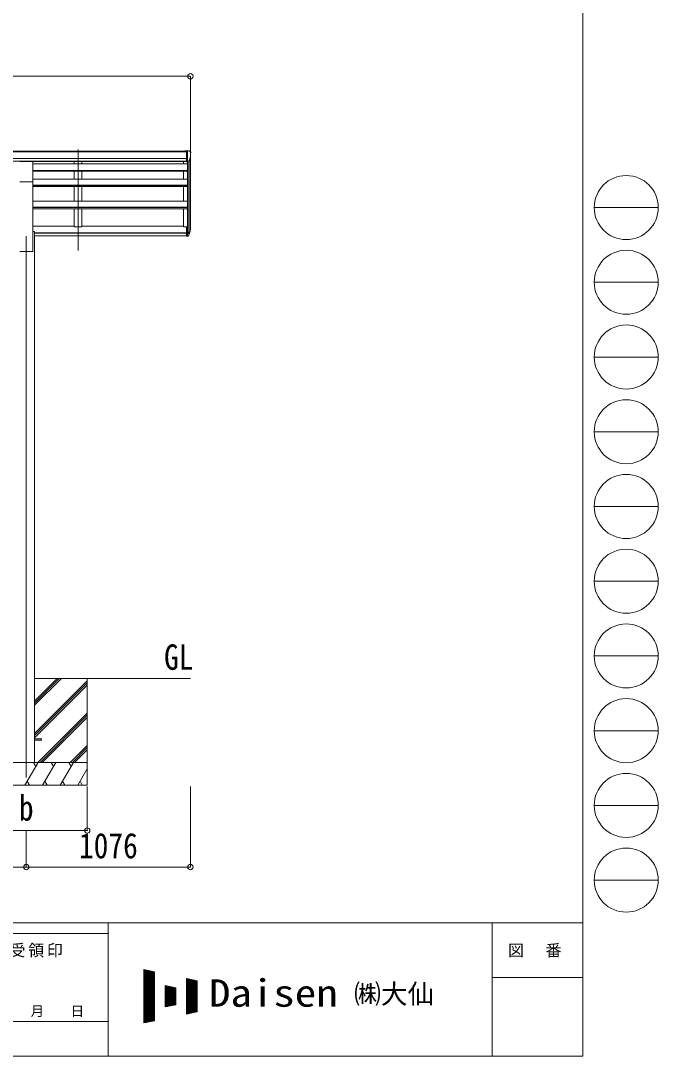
# Model space of a CAD drawing. Units: millimetres at full size; details may follow other scales. Extents: x -9783 to 9892, y -6828 to 6752.
# Drawn here: x 5713 to 9892, y -6828 to -38 of the extents above; entities that cross this region are included whole.
import ezdxf
from ezdxf.enums import TextEntityAlignment as Align

# ---------------------------------------------------------------- set-up
doc = ezdxf.new("R2010")
doc.units = ezdxf.units.MM
doc.header["$LTSCALE"] = 35
doc.header["$PDMODE"] = 32
doc.header["$PDSIZE"] = 35
for name, color, linetype, lineweight in [('0-0_0', 7, 'Continuous', 9), ('0-1_本体', 4, 'Continuous', 9), ('0-2_部品', 7, 'Continuous', 9), ('0-8_PARTS2', 2, 'Continuous', 9), ('0-A_寸法', 6, 'Continuous', 9), ('F-0_240', 7, 'Continuous', 9)]:
    doc.layers.add(name, color=color, linetype=linetype, lineweight=lineweight)
doc.styles.add('ＭＳ ゴシック', font='')
doc.styles.get('ＭＳ ゴシック').set_extended_font_data('MS Gothic')

msp = doc.modelspace()

# ---------------------------------------------------------------- linework, layer by layer
at = {"layer": '0-0_0'}
for p, q in [((5804.05, -4498.61), (5951.59, -4351.07)), ((5804.05, -4512.76), (5965.74, -4351.07)), ((5804.05, -4526.9), (5979.88, -4351.07)), ((5804.05, -4351.07), (6825.05, -4351.07)), ((5804.05, -4710.75), (6149.05, -4365.75)), ((5804.05, -4724.89), (6149.05, -4379.89)), ((5804.05, -4739.03), (6149.05, -4394.03)), ((6149.05, -4351.07), (6149.05, -5051.07)), ((5825.86, -4901.07), (6149.05, -4577.88)), ((5840, -4901.07), (6149.05, -4592.02)), ((5854.14, -4901.07), (6149.05, -4606.16)), ((6037.99, -4901.07), (6149.05, -4790.01)), ((6052.13, -4901.07), (6149.05, -4804.15)), ((6066.27, -4901.07), (6149.05, -4818.3)), ((6149.05, -4901.07), (5349.05, -4901.07)), ((5740.2, -5051.07), (5826.81, -4901.07)), ((5811.81, -4927.05), (5796.8, -4901.07)), ((5855.67, -5051.07), (5942.28, -4901.07)), ((5927.28, -4927.05), (5912.28, -4901.07)), ((5971.14, -5051.07), (6057.75, -4901.07)), ((6027.75, -4901.07), (6042.75, -4927.05)), ((6086.61, -5051.07), (6149.05, -4942.93)), ((6143.22, -4901.07), (6149.05, -4911.17)), ((5349.05, -5051.07), (6149.05, -5051.07)), ((5755.2, -5025.09), (5770.2, -5051.07)), ((5870.67, -5025.09), (5885.67, -5051.07)), ((5986.14, -5025.09), (6001.14, -5051.07)), ((6101.61, -5025.09), (6116.61, -5051.07))]:
    msp.add_line(p, q, dxfattribs=at)
at = {"layer": '0-1_本体'}
for p, q in [((1799.55, -892.65), (6798.55, -892.65)), ((1799.55, -898.01), (6798.55, -898.01)), ((1799.55, -941.53), (6798.55, -941.53)), ((6820.76, -948.2), (6820.76, -1416.07)), ((6825.05, -1391.81), (6825.05, -929.4)), ((1799.55, -959.2), (6798.55, -959.2)), ((5791.55, -961.69), (6798.55, -961.69)), ((6805.05, -977.43), (5791.55, -977.43)), ((6064.05, -961.66), (6064.05, -977.43)), ((6114.05, -961.66), (6114.05, -977.43)), ((6780.05, -961.99), (6780.05, -977.84)), ((6805.05, -963.03), (6805.05, -1389.64)), ((6811.05, -963.56), (6811.05, -1434.07)), ((5791.55, -1019.13), (6805.05, -1019.13)), ((5791.55, -1020.82), (6805.05, -1020.82)), ((5791.55, -1025.23), (6805.05, -1025.23)), ((5791.55, -1076.21), (6805.05, -1076.21)), ((6064.05, -1025.23), (6064.05, -1076.2)), ((6114.05, -1025.23), (6114.05, -1076.2)), ((6780.05, -1025.23), (6780.05, -1076.21)), ((5791.55, -1551.07), (5791.55, -1095.44)), ((5791.55, -1116.87), (6805.05, -1116.87)), ((5791.55, -1118.55), (6805.05, -1118.55)), ((5791.55, -1125.27), (6805.21, -1125.27)), ((6064.05, -1125.26), (6064.05, -1221.95)), ((6114.05, -1125.26), (6114.05, -1221.95)), ((6780.05, -1125.27), (6780.05, -1221.95)), ((5791.55, -1221.95), (6805.05, -1221.95)), ((6805.05, -1261.41), (5791.55, -1261.41)), ((6805.05, -1263.09), (5791.55, -1263.09)), ((6805.05, -1272.13), (5791.55, -1272.13)), ((6064.05, -1272.13), (6064.05, -1390.05)), ((6114.05, -1272.13), (6114.05, -1390.05)), ((6780.05, -1272.13), (6780.05, -1390.46)), ((5791.55, -1385.25), (6064.05, -1385.25)), ((5791.55, -1421.07), (5804.05, -1421.07)), ((5804.05, -1421.07), (5804.05, -4901.07)), ((6064.05, -1390.05), (6114.05, -1390.05)), ((6114.05, -1385.25), (6780.05, -1385.25)), ((6798.55, -1390.46), (6780.05, -1390.46)), ((5804.05, -1429.56), (6798.55, -1429.56)), ((5804.05, -1430.94), (6798.55, -1430.94)), ((5804.05, -1448.11), (6798.55, -1448.11)), ((5706.55, -1551.07), (5791.55, -1551.07))]:
    msp.add_line(p, q, dxfattribs=at)
at = {"layer": '0-2_部品'}
for p, q in [((6798.55, -891.05), (6788.55, -891.14)), ((6788.55, -892.65), (6788.55, -891.14)), ((6798.55, -963.03), (6798.55, -891.05)), ((6817.05, -891.05), (6798.55, -891.05)), ((6805.05, -964.03), (6805.05, -891.05)), ((6812.67, -962.22), (6821.95, -946.15)), ((6817.05, -891.05), (6819.38, -891.19)), ((6820.14, -891.62), (6824.2, -897.42)), ((6827.05, -900.42), (6827.05, -901.05)), ((5706.55, -961.29), (5791.55, -961.29)), ((5791.55, -1095.44), (5791.55, -961.29)), ((6798.55, -963.03), (6805.05, -963.03)), ((6805.05, -964.03), (6810.26, -963.71)), ((5706.55, -1095.44), (5791.55, -1095.44)), ((6798.55, -1389.64), (6798.55, -1450.7)), ((6798.55, -1389.64), (6805.05, -1389.64)), ((6805.05, -1389.64), (6805.05, -1451.52)), ((6811.48, -1433.6), (6821.24, -1415.18)), ((6822.66, -1415.68), (6812.49, -1434.85)), ((6798.55, -1427.95), (6805.05, -1427.95)), ((6798.55, -1433.35), (6805.05, -1433.35)), ((6798.55, -1450.7), (6805.05, -1450.7)), ((6805.05, -1434.35), (6810.18, -1434.35)), ((6805.05, -1436.35), (6809.89, -1436.35)), ((6805.05, -1451.52), (6809.89, -1451.52)), ((6820.07, -1432.53), (6812.49, -1450.02))]:
    msp.add_line(p, q, dxfattribs=at)
at = {"layer": '0-2_部品', "color": 4}
for p, q in [((5849.05, -4746.57), (5804.05, -4746.57)), ((5849.05, -4746.57), (5849.05, -4755.57)), ((5849.05, -4755.57), (5804.05, -4755.57))]:
    msp.add_line(p, q, dxfattribs=at)
at = {"layer": '0-2_部品'}
for centre, radius, start, end in [((6819.32, -892.19), 1, 35, 86.5), ((6625.05, -901.05), 202, 347.09739, 0), ((6824.05, -900.42), 3, 0, 87), ((6810.07, -960.72), 3, 273.5, 330), ((6691.83, -1396.45), 133.22, 344.28698, 356.72013), ((6737.1, -1389.23), 88.05, 342.78929, 2.77608), ((6736.39, -1393.51), 89.07, 345.58812, 5.50424), ((6809.89, -1433.35), 3, 270, 330), ((6809.89, -1448.52), 3, 270, 330), ((6810.18, -1432.85), 1.5, 270, 330)]:
    msp.add_arc(centre, radius, start, end, dxfattribs=at)
at = {"layer": '0-8_PARTS2'}
for p, q in [((6089.05, -1544.86), (6089.05, -882.34)), ((5749.05, -1451.07), (5749.05, -5001.07))]:
    msp.add_line(p, q, dxfattribs=at)
at = {"layer": '0-A_寸法'}
for p, q in [((1773.05, -402.71), (6825.05, -402.71)), ((6825.05, -402.71), (6825.05, -948.33)), ((6149.05, -5347.46), (6149.05, -5058.49)), ((6825.05, -5587.43), (6825.05, -5058.49)), ((5349.05, -5347.46), (6149.05, -5347.46)), ((5749.05, -5587.43), (5749.05, -5347.46)), ((2849.05, -5587.43), (5749.05, -5587.43)), ((5749.05, -5587.43), (6825.05, -5587.43))]:
    msp.add_line(p, q, dxfattribs=at)
for p in [(6825.05, -402.71), (6149.05, -5347.46), (5749.05, -5587.43), (6825.05, -5587.43)]:
    msp.add_point(p, dxfattribs=at)
at = {"layer": 'F-0_240', "color": 5}
for p, q in [((9396.97, 6751.9), (9396.97, -6828.1)), ((-9783.03, -5953.1), (9396.97, -5953.1)), ((6285.75, -5953.1), (6285.75, -6828.1)), ((8801.97, -5953.1), (8801.97, -6828.1)), ((-9783.03, -6023.1), (6285.75, -6023.1)), ((8801.97, -6311.85), (9396.97, -6311.85)), ((5305.75, -6600.6), (6285.75, -6600.6)), ((-9783.03, -6828.1), (9396.97, -6828.1))]:
    msp.add_line(p, q, dxfattribs=at)
at = {"layer": 'F-0_240', "color": 4}
for p, q in [((9471.77, -1263.1), (9891.77, -1263.1)), ((9471.77, -1753.1), (9891.77, -1753.1)), ((9471.77, -2243.1), (9891.77, -2243.1)), ((9471.77, -2733.1), (9891.77, -2733.1)), ((9471.77, -3223.1), (9891.77, -3223.1)), ((9471.77, -3713.1), (9891.77, -3713.1)), ((9471.77, -4203.1), (9891.77, -4203.1)), ((9471.77, -4693.1), (9891.77, -4693.1)), ((9471.77, -5183.1), (9891.77, -5183.1)), ((9471.77, -5673.1), (9891.77, -5673.1))]:
    msp.add_line(p, q, dxfattribs=at)
at = {"layer": 'F-0_240'}
for p, q in [((6519.04, -6259.47), (6589.04, -6274.05)), ((6519.04, -6259.47), (6519.04, -6609.47)), ((6519.04, -6262.76), (6534.85, -6262.76)), ((6519.04, -6266.26), (6551.65, -6266.26)), ((6519.04, -6269.76), (6568.45, -6269.76)), ((6519.04, -6273.26), (6585.25, -6273.26)), ((6519.04, -6276.76), (6589.04, -6276.76)), ((6519.04, -6280.26), (6589.04, -6280.26)), ((6519.04, -6283.76), (6589.04, -6283.76)), ((6519.04, -6287.26), (6589.04, -6287.26)), ((6519.04, -6290.76), (6589.04, -6290.76)), ((6519.04, -6294.26), (6589.04, -6294.26)), ((6519.04, -6297.76), (6589.04, -6297.76)), ((6519.04, -6301.26), (6589.04, -6301.26)), ((6519.04, -6304.76), (6589.04, -6304.76)), ((6519.04, -6308.26), (6589.04, -6308.26)), ((6519.04, -6311.76), (6589.04, -6311.76)), ((6521.12, -6609.03), (6521.12, -6259.9)), ((6524.62, -6608.3), (6524.62, -6260.63)), ((6528.12, -6607.58), (6528.12, -6261.36)), ((6531.62, -6606.85), (6531.62, -6262.09)), ((6535.12, -6606.12), (6535.12, -6262.81)), ((6538.62, -6605.39), (6538.62, -6263.54)), ((6542.12, -6604.66), (6542.12, -6264.27)), ((6545.62, -6603.93), (6545.62, -6265)), ((6549.12, -6603.2), (6549.12, -6265.73)), ((6552.62, -6602.47), (6552.62, -6266.46)), ((6556.12, -6601.74), (6556.12, -6267.19)), ((6559.62, -6601.01), (6559.62, -6267.92)), ((6563.12, -6600.28), (6563.12, -6268.65)), ((6566.62, -6599.55), (6566.62, -6269.38)), ((6570.12, -6598.83), (6570.12, -6270.11)), ((6573.62, -6598.1), (6573.62, -6270.84)), ((6577.12, -6597.37), (6577.12, -6271.56)), ((6580.62, -6596.64), (6580.62, -6272.29)), ((6584.12, -6595.91), (6584.12, -6273.02)), ((6587.62, -6595.18), (6587.62, -6273.75)), ((6589.04, -6274.05), (6589.04, -6594.88)), ((6519.04, -6315.26), (6589.04, -6315.26)), ((6519.04, -6318.76), (6589.04, -6318.76)), ((6519.04, -6322.26), (6589.04, -6322.26)), ((6519.04, -6325.76), (6589.04, -6325.76)), ((6519.04, -6329.26), (6589.04, -6329.26)), ((6519.04, -6332.76), (6589.04, -6332.76)), ((6519.04, -6336.26), (6589.04, -6336.26)), ((6519.04, -6339.76), (6589.04, -6339.76)), ((6519.04, -6343.26), (6589.04, -6343.26)), ((6519.04, -6346.76), (6589.04, -6346.76)), ((6519.04, -6350.26), (6589.04, -6350.26)), ((6519.04, -6353.76), (6589.04, -6353.76)), ((6519.04, -6357.26), (6589.04, -6357.26)), ((6519.04, -6360.76), (6589.04, -6360.76)), ((6519.04, -6364.26), (6589.04, -6364.26)), ((6519.04, -6367.76), (6589.04, -6367.76)), ((6519.04, -6371.26), (6589.04, -6371.26)), ((6519.04, -6374.76), (6589.04, -6374.76)), ((6519.04, -6378.26), (6589.04, -6378.26)), ((6519.04, -6381.76), (6589.04, -6381.76)), ((6659.04, -6364.47), (6729.04, -6379.05)), ((6659.04, -6364.47), (6659.04, -6504.47)), ((6659.04, -6367.76), (6674.85, -6367.76)), ((6659.04, -6371.26), (6691.65, -6371.26)), ((6659.04, -6374.76), (6708.45, -6374.76)), ((6659.04, -6378.26), (6725.25, -6378.26)), ((6659.04, -6381.76), (6729.04, -6381.76)), ((6661.12, -6504.03), (6661.12, -6364.9)), ((6664.62, -6503.3), (6664.62, -6365.63)), ((6668.12, -6502.58), (6668.12, -6366.36)), ((6671.62, -6501.85), (6671.62, -6367.09)), ((6675.12, -6501.12), (6675.12, -6367.81)), ((6678.62, -6500.39), (6678.62, -6368.54)), ((6682.12, -6499.66), (6682.12, -6369.27)), ((6685.62, -6498.93), (6685.62, -6370)), ((6689.12, -6498.2), (6689.12, -6370.73)), ((6692.62, -6497.47), (6692.62, -6371.46)), ((6696.12, -6496.74), (6696.12, -6372.19)), ((6699.62, -6496.01), (6699.62, -6372.92)), ((6703.12, -6495.28), (6703.12, -6373.65)), ((6706.62, -6494.55), (6706.62, -6374.38)), ((6710.12, -6493.83), (6710.12, -6375.11)), ((6713.62, -6493.1), (6713.62, -6375.84)), ((6717.12, -6492.37), (6717.12, -6376.56)), ((6720.62, -6491.64), (6720.62, -6377.29)), ((6724.12, -6490.91), (6724.12, -6378.02)), ((6727.62, -6490.18), (6727.62, -6378.75)), ((6729.04, -6379.05), (6729.04, -6489.88)), ((6799.04, -6317.8), (6869.04, -6332.38)), ((6799.04, -6317.8), (6799.04, -6551.13)), ((6799.04, -6318.76), (6803.65, -6318.76)), ((6799.04, -6322.26), (6820.45, -6322.26)), ((6799.04, -6325.76), (6837.25, -6325.76)), ((6799.04, -6329.26), (6854.05, -6329.26)), ((6799.04, -6332.76), (6869.04, -6332.76)), ((6799.04, -6336.26), (6869.04, -6336.26)), ((6799.04, -6339.76), (6869.04, -6339.76)), ((6799.04, -6343.26), (6869.04, -6343.26)), ((6799.04, -6346.76), (6869.04, -6346.76)), ((6799.04, -6350.26), (6869.04, -6350.26)), ((6799.04, -6353.76), (6869.04, -6353.76)), ((6799.04, -6357.26), (6869.04, -6357.26)), ((6799.04, -6360.76), (6869.04, -6360.76)), ((6799.04, -6364.26), (6869.04, -6364.26)), ((6799.04, -6367.76), (6869.04, -6367.76)), ((6799.04, -6371.26), (6869.04, -6371.26)), ((6799.04, -6374.76), (6869.04, -6374.76)), ((6799.04, -6378.26), (6869.04, -6378.26)), ((6799.04, -6381.76), (6869.04, -6381.76)), ((6801.12, -6550.7), (6801.12, -6318.23)), ((6804.62, -6549.97), (6804.62, -6318.96)), ((6808.12, -6549.24), (6808.12, -6319.69)), ((6811.62, -6548.51), (6811.62, -6320.42)), ((6815.12, -6547.78), (6815.12, -6321.15)), ((6818.62, -6547.05), (6818.62, -6321.88)), ((6822.12, -6546.33), (6822.12, -6322.61)), ((6825.62, -6545.6), (6825.62, -6323.34)), ((6829.12, -6544.87), (6829.12, -6324.06)), ((6832.62, -6544.14), (6832.62, -6324.79)), ((6836.12, -6543.41), (6836.12, -6325.52)), ((6839.62, -6542.68), (6839.62, -6326.25)), ((6843.12, -6541.95), (6843.12, -6326.98)), ((6846.62, -6541.22), (6846.62, -6327.71)), ((6850.12, -6540.49), (6850.12, -6328.44)), ((6853.62, -6539.76), (6853.62, -6329.17)), ((6857.12, -6539.03), (6857.12, -6329.9)), ((6860.62, -6538.3), (6860.62, -6330.63)), ((6864.12, -6537.58), (6864.12, -6331.36)), ((6867.62, -6536.85), (6867.62, -6332.09)), ((6869.04, -6332.38), (6869.04, -6536.55)), ((6519.04, -6385.26), (6589.04, -6385.26)), ((6519.04, -6388.76), (6589.04, -6388.76)), ((6519.04, -6392.26), (6589.04, -6392.26)), ((6519.04, -6395.76), (6589.04, -6395.76)), ((6519.04, -6399.26), (6589.04, -6399.26)), ((6519.04, -6402.76), (6589.04, -6402.76)), ((6519.04, -6406.26), (6589.04, -6406.26)), ((6519.04, -6409.76), (6589.04, -6409.76)), ((6519.04, -6413.26), (6589.04, -6413.26)), ((6519.04, -6416.76), (6589.04, -6416.76)), ((6519.04, -6420.26), (6589.04, -6420.26)), ((6519.04, -6423.76), (6589.04, -6423.76)), ((6519.04, -6427.26), (6589.04, -6427.26)), ((6519.04, -6430.76), (6589.04, -6430.76)), ((6519.04, -6434.26), (6589.04, -6434.26)), ((6519.04, -6437.76), (6589.04, -6437.76)), ((6519.04, -6441.26), (6589.04, -6441.26)), ((6519.04, -6444.76), (6589.04, -6444.76)), ((6519.04, -6448.26), (6589.04, -6448.26)), ((6659.04, -6385.26), (6729.04, -6385.26)), ((6659.04, -6388.76), (6729.04, -6388.76)), ((6659.04, -6392.26), (6729.04, -6392.26)), ((6659.04, -6395.76), (6729.04, -6395.76)), ((6659.04, -6399.26), (6729.04, -6399.26)), ((6659.04, -6402.76), (6729.04, -6402.76)), ((6659.04, -6406.26), (6729.04, -6406.26)), ((6659.04, -6409.76), (6729.04, -6409.76)), ((6659.04, -6413.26), (6729.04, -6413.26)), ((6659.04, -6416.76), (6729.04, -6416.76)), ((6659.04, -6420.26), (6729.04, -6420.26)), ((6659.04, -6423.76), (6729.04, -6423.76)), ((6659.04, -6427.26), (6729.04, -6427.26)), ((6659.04, -6430.76), (6729.04, -6430.76)), ((6659.04, -6434.26), (6729.04, -6434.26)), ((6659.04, -6437.76), (6729.04, -6437.76)), ((6659.04, -6441.26), (6729.04, -6441.26)), ((6659.04, -6444.76), (6729.04, -6444.76)), ((6659.04, -6448.26), (6729.04, -6448.26)), ((6799.04, -6385.26), (6869.04, -6385.26)), ((6799.04, -6388.76), (6869.04, -6388.76)), ((6799.04, -6392.26), (6869.04, -6392.26)), ((6799.04, -6395.76), (6869.04, -6395.76)), ((6799.04, -6399.26), (6869.04, -6399.26)), ((6799.04, -6402.76), (6869.04, -6402.76)), ((6799.04, -6406.26), (6869.04, -6406.26)), ((6799.04, -6409.76), (6869.04, -6409.76)), ((6799.04, -6413.26), (6869.04, -6413.26)), ((6799.04, -6416.76), (6869.04, -6416.76)), ((6799.04, -6420.26), (6869.04, -6420.26)), ((6799.04, -6423.76), (6869.04, -6423.76)), ((6799.04, -6427.26), (6869.04, -6427.26)), ((6799.04, -6430.76), (6869.04, -6430.76)), ((6799.04, -6434.26), (6869.04, -6434.26)), ((6799.04, -6437.76), (6869.04, -6437.76)), ((6799.04, -6441.26), (6869.04, -6441.26)), ((6799.04, -6444.76), (6869.04, -6444.76)), ((6799.04, -6448.26), (6869.04, -6448.26)), ((6519.04, -6451.76), (6589.04, -6451.76)), ((6519.04, -6455.26), (6589.04, -6455.26)), ((6519.04, -6458.76), (6589.04, -6458.76)), ((6519.04, -6462.26), (6589.04, -6462.26)), ((6519.04, -6465.76), (6589.04, -6465.76)), ((6519.04, -6469.26), (6589.04, -6469.26)), ((6519.04, -6472.76), (6589.04, -6472.76)), ((6519.04, -6476.26), (6589.04, -6476.26)), ((6519.04, -6479.76), (6589.04, -6479.76)), ((6519.04, -6483.26), (6589.04, -6483.26)), ((6519.04, -6486.76), (6589.04, -6486.76)), ((6519.04, -6490.26), (6589.04, -6490.26)), ((6519.04, -6493.76), (6589.04, -6493.76)), ((6519.04, -6497.26), (6589.04, -6497.26)), ((6519.04, -6500.76), (6589.04, -6500.76)), ((6519.04, -6504.26), (6589.04, -6504.26)), ((6519.04, -6507.76), (6589.04, -6507.76)), ((6519.04, -6511.26), (6589.04, -6511.26)), ((6519.04, -6514.76), (6589.04, -6514.76)), ((6519.04, -6518.26), (6589.04, -6518.26)), ((6659.04, -6451.76), (6729.04, -6451.76)), ((6659.04, -6455.26), (6729.04, -6455.26)), ((6659.04, -6458.76), (6729.04, -6458.76)), ((6659.04, -6462.26), (6729.04, -6462.26)), ((6659.04, -6465.76), (6729.04, -6465.76)), ((6659.04, -6469.26), (6729.04, -6469.26)), ((6659.04, -6472.76), (6729.04, -6472.76)), ((6659.04, -6476.26), (6729.04, -6476.26)), ((6659.04, -6479.76), (6729.04, -6479.76)), ((6659.04, -6483.26), (6729.04, -6483.26)), ((6659.04, -6486.76), (6729.04, -6486.76)), ((6659.04, -6504.47), (6729.04, -6489.88)), ((6659.04, -6490.26), (6727.23, -6490.26)), ((6659.04, -6493.76), (6710.43, -6493.76)), ((6659.04, -6497.26), (6693.63, -6497.26)), ((6659.04, -6500.76), (6676.83, -6500.76)), ((6659.04, -6504.26), (6660.03, -6504.26)), ((6799.04, -6451.76), (6869.04, -6451.76)), ((6799.04, -6455.26), (6869.04, -6455.26)), ((6799.04, -6458.76), (6869.04, -6458.76)), ((6799.04, -6462.26), (6869.04, -6462.26)), ((6799.04, -6465.76), (6869.04, -6465.76)), ((6799.04, -6469.26), (6869.04, -6469.26)), ((6799.04, -6472.76), (6869.04, -6472.76)), ((6799.04, -6476.26), (6869.04, -6476.26)), ((6799.04, -6479.76), (6869.04, -6479.76)), ((6799.04, -6483.26), (6869.04, -6483.26)), ((6799.04, -6486.76), (6869.04, -6486.76)), ((6799.04, -6490.26), (6869.04, -6490.26)), ((6799.04, -6493.76), (6869.04, -6493.76)), ((6799.04, -6497.26), (6869.04, -6497.26)), ((6799.04, -6500.76), (6869.04, -6500.76)), ((6799.04, -6504.26), (6869.04, -6504.26)), ((6799.04, -6507.76), (6869.04, -6507.76)), ((6799.04, -6511.26), (6869.04, -6511.26)), ((6799.04, -6514.76), (6869.04, -6514.76)), ((6799.04, -6518.26), (6869.04, -6518.26)), ((6519.04, -6521.76), (6589.04, -6521.76)), ((6519.04, -6525.26), (6589.04, -6525.26)), ((6519.04, -6528.76), (6589.04, -6528.76)), ((6519.04, -6532.26), (6589.04, -6532.26)), ((6519.04, -6535.76), (6589.04, -6535.76)), ((6519.04, -6539.26), (6589.04, -6539.26)), ((6519.04, -6542.76), (6589.04, -6542.76)), ((6519.04, -6546.26), (6589.04, -6546.26)), ((6519.04, -6549.76), (6589.04, -6549.76)), ((6519.04, -6553.26), (6589.04, -6553.26)), ((6519.04, -6556.76), (6589.04, -6556.76)), ((6519.04, -6560.26), (6589.04, -6560.26)), ((6519.04, -6563.76), (6589.04, -6563.76)), ((6519.04, -6567.26), (6589.04, -6567.26)), ((6519.04, -6570.76), (6589.04, -6570.76)), ((6519.04, -6574.26), (6589.04, -6574.26)), ((6519.04, -6577.76), (6589.04, -6577.76)), ((6519.04, -6581.26), (6589.04, -6581.26)), ((6519.04, -6584.76), (6589.04, -6584.76)), ((6799.04, -6521.76), (6869.04, -6521.76)), ((6799.04, -6525.26), (6869.04, -6525.26)), ((6799.04, -6528.76), (6869.04, -6528.76)), ((6799.04, -6532.26), (6869.04, -6532.26)), ((6799.04, -6535.76), (6869.04, -6535.76)), ((6869.04, -6536.55), (6799.04, -6551.13)), ((6799.04, -6539.26), (6856.03, -6539.26)), ((6799.04, -6542.76), (6839.23, -6542.76)), ((6799.04, -6546.26), (6822.43, -6546.26)), ((6799.04, -6549.76), (6805.63, -6549.76)), ((6519.04, -6588.26), (6589.04, -6588.26)), ((6519.04, -6591.76), (6589.04, -6591.76)), ((6589.04, -6594.88), (6519.04, -6609.47)), ((6519.04, -6595.26), (6587.23, -6595.26)), ((6519.04, -6598.76), (6570.43, -6598.76)), ((6519.04, -6602.26), (6553.63, -6602.26)), ((6519.04, -6605.76), (6536.83, -6605.76)), ((6519.04, -6609.26), (6520.03, -6609.26))]:
    msp.add_line(p, q, dxfattribs=at)
at = {"layer": 'F-0_240', "color": 4}
for centre in [(9681.77, -1263.1), (9681.77, -1753.1), (9681.77, -2243.1), (9681.77, -2733.1), (9681.77, -3223.1), (9681.77, -3713.1), (9681.77, -4203.1), (9681.77, -4693.1), (9681.77, -5183.1), (9681.77, -5673.1)]:
    msp.add_circle(centre, 210, dxfattribs=at)

# ---------------------------------------------------------------- texts
at = {"layer": '0-0_0', "style": 'ＭＳ ゴシック', "width": 0.85}
msp.add_text('GL', height=166.8, dxfattribs=at).set_placement((6652.26, -4344.13), align=Align.BOTTOM_LEFT)
at = {"layer": '0-A_寸法', "color": 7, "style": 'ＭＳ ゴシック', "width": 0.85}
for s, p in [('b', (5700.92, -5333.08)), ('1076', (6094.55, -5580.43))]:
    msp.add_text(s, height=166.8, dxfattribs=at).set_placement(p, align=Align.BOTTOM_LEFT)
at = {"layer": 'F-0_240', "style": 'ＭＳ ゴシック', "width": 1.15}
msp.add_text('Daisen', height=179.6, dxfattribs=at).set_placement((6947.05, -6556.97), align=Align.BOTTOM_LEFT)
at = {"layer": 'F-0_240', "style": 'ＭＳ ゴシック'}
for s, height, p in [('㈱大仙\u3000', 128.3, (7898.35, -6521.97)), ('年\u3000\u3000月\u3000\u3000日', 64.15, (5515.76, -6583.1))]:
    msp.add_text(s, height=height, dxfattribs=at).set_placement(p, align=Align.BOTTOM_LEFT)
at = {"layer": 'F-0_240', "char_height": 76.98, "attachment_point": 7, "style": 'ＭＳ ゴシック'}
for s, insert in [('\\T1.17;御受領印', (5515.75, -6180.6)), ('\\T1.17;図\u3000番', (8906.97, -6180.6))]:
    msp.add_mtext(s, dxfattribs=dict(at, insert=insert))

doc.saveas('drawing.dxf')
